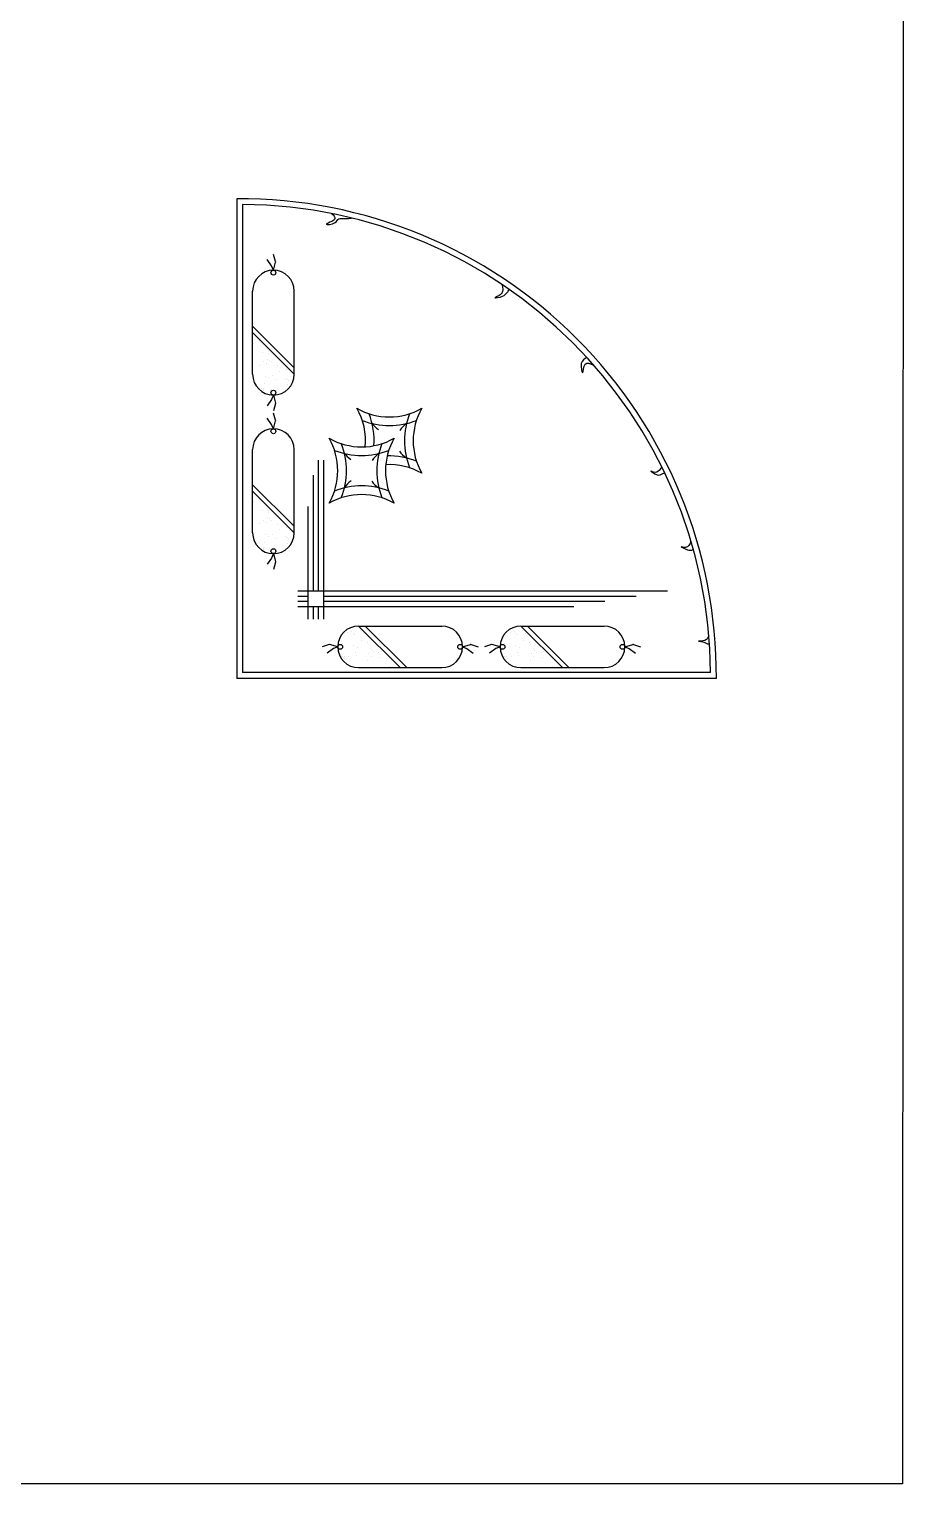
# Model space of a CAD drawing. Header units: metres. Extents: x 3586 to 7307, y 3108 to 6437.
# Drawn here: x 4052.806 to 4053.225, y 3257.717 to 3258.413 of the extents above; entities that cross this region are included whole.
import ezdxf

# ---------------------------------------------------------------- set-up
doc = ezdxf.new("R2010")
doc.units = ezdxf.units.M
doc.layers.add('FURNITURE', color=40, linetype='Continuous')

msp = doc.modelspace()

# ---------------------------------------------------------------- linework, layer by layer
for p, q in [((4053.224990888949, 3259.150260767304), (4053.224284685898, 3257.716713785777)), ((4053.224284685898, 3257.716713785777), (4051.049809386482, 3257.717034444014))]:
    msp.add_line(p, q)
at = {"layer": 'FURNITURE'}
for p, q in [((4052.905473195905, 3258.332125153104), (4052.905473195905, 3258.102426539685)), ((4052.908240266009, 3258.329356298429), (4052.908240266009, 3258.105193609788)), ((4052.913081967665, 3258.248070076042), (4052.913081967665, 3258.287915885536)), ((4052.933004872411, 3258.248070076042), (4052.933004872411, 3258.287915885536)), ((4052.913081967665, 3258.172129560252), (4052.913081967665, 3258.211975369746)), ((4052.933004872411, 3258.172129560252), (4052.933004872411, 3258.211975369746)), ((4052.963806863321, 3258.127500233983), (4053.003652672814, 3258.127500233983)), ((4053.041545022762, 3258.127500233983), (4053.081390832255, 3258.127500233983)), ((4052.963806863321, 3258.107577329236), (4053.003652672814, 3258.107577329236)), ((4053.041545022762, 3258.107577329236), (4053.081390832255, 3258.107577329236)), ((4053.135171809325, 3258.102426539685), (4052.905473195905, 3258.102426539685)), ((4053.132402954649, 3258.105193609788), (4052.908240266009, 3258.105193609788))]:
    msp.add_line(p, q, dxfattribs=at)
at = {"layer": 'FURNITURE', "color": 252}
for p, q in [((4052.922189542789, 3258.299964818073), (4052.920088507194, 3258.302970446979)), ((4052.924101284158, 3258.301999038867), (4052.923023336873, 3258.305395301391)), ((4052.923041106751, 3258.297877336835), (4052.924106161458, 3258.301747636637)), ((4052.923034166887, 3258.297877333612), (4052.922189542789, 3258.299964818073)), ((4052.933004872411, 3258.251200658498), (4052.913081967665, 3258.271123563244)), ((4052.933004872411, 3258.248070076042), (4052.913081967665, 3258.267992980789)), ((4052.913714184188, 3258.263036449335), (4052.913714184188, 3258.263036449335)), ((4052.916531751172, 3258.264078344518), (4052.916531751172, 3258.264078344518)), ((4052.920608761497, 3258.258961179291), (4052.920608761497, 3258.258961179291)), ((4052.91638393193, 3258.252489451534), (4052.91638393193, 3258.252489451534)), ((4052.917752099994, 3258.258629837489), (4052.917752099994, 3258.258629837489)), ((4052.918339645265, 3258.254073083691), (4052.918339645265, 3258.254073083691)), ((4052.91983151263, 3258.25305738801), (4052.91983151263, 3258.25305738801)), ((4052.920134899734, 3258.255361841856), (4052.920134899734, 3258.255361841856)), ((4052.920480600789, 3258.257828334335), (4052.920480600789, 3258.257828334335)), ((4052.921281537514, 3258.25477813232), (4052.921281537514, 3258.25477813232)), ((4052.9220292997, 3258.253962093089), (4052.9220292997, 3258.253962093089)), ((4052.924914582244, 3258.252210560273), (4052.924914582244, 3258.252210560273)), ((4052.913866356288, 3258.2453207766), (4052.913866356288, 3258.2453207766)), ((4052.919039816758, 3258.247043860832), (4052.919039816758, 3258.247043860832)), ((4052.920534919813, 3258.246502873068), (4052.920534919813, 3258.246502873068)), ((4052.922621472832, 3258.247351960715), (4052.922621472832, 3258.247351960715)), ((4052.923810869378, 3258.245484982111), (4052.923810869378, 3258.245484982111)), ((4052.926067215506, 3258.249555481244), (4052.926067215506, 3258.249555481244)), ((4052.929065570127, 3258.246223981807), (4052.929065570127, 3258.246223981807)), ((4052.929426087543, 3258.250497460821), (4052.929426087543, 3258.250497460821)), ((4052.929596653026, 3258.245703776074), (4052.929596653026, 3258.245703776074)), ((4052.930344415212, 3258.244887736844), (4052.930344415212, 3258.244887736844)), ((4052.930757089498, 3258.248975423489), (4052.930757089498, 3258.248975423489)), ((4052.917395793807, 3258.241469071431), (4052.917395793807, 3258.241469071431)), ((4052.918143555994, 3258.2406530322), (4052.918143555994, 3258.2406530322)), ((4052.91826256789, 3258.241140069551), (4052.91826256789, 3258.241140069551)), ((4052.918314590868, 3258.24028580554), (4052.918314590868, 3258.24028580554)), ((4052.918565954994, 3258.243444523397), (4052.918565954994, 3258.243444523397)), ((4052.923034166887, 3258.238108627967), (4052.922189542789, 3258.236021143505)), ((4052.923041106751, 3258.238108624743), (4052.924106161458, 3258.234238324941)), ((4052.92448376943, 3258.240252862885), (4052.92448376943, 3258.240252862885)), ((4052.929965393626, 3258.242961896311), (4052.929965393626, 3258.242961896311)), ((4052.922189542789, 3258.236021143505), (4052.920088507194, 3258.233015514599)), ((4052.924101284158, 3258.233986922712), (4052.923023336873, 3258.230590660187)), ((4052.922189542789, 3258.224024302283), (4052.920088507194, 3258.227029931189)), ((4052.923034166887, 3258.221936817822), (4052.922189542789, 3258.224024302283)), ((4052.924101284158, 3258.226058523077), (4052.923023336873, 3258.229454785601)), ((4052.923041106751, 3258.221936821045), (4052.924106161458, 3258.225807120847)), ((4052.933004872411, 3258.175260142707), (4052.913081967665, 3258.195183047454)), ((4052.933004872411, 3258.172129560252), (4052.913081967665, 3258.192052464999)), ((4052.913714184188, 3258.187095933545), (4052.913714184188, 3258.187095933545)), ((4052.916531751172, 3258.188137828728), (4052.916531751172, 3258.188137828728)), ((4052.917752099994, 3258.182689321699), (4052.917752099994, 3258.182689321699)), ((4052.920608761497, 3258.183020663501), (4052.920608761497, 3258.183020663501)), ((4052.91638393193, 3258.176548935744), (4052.91638393193, 3258.176548935744)), ((4052.918339645265, 3258.178132567901), (4052.918339645265, 3258.178132567901)), ((4052.91983151263, 3258.17711687222), (4052.91983151263, 3258.17711687222)), ((4052.920134899734, 3258.179421326066), (4052.920134899734, 3258.179421326066)), ((4052.920480600789, 3258.181887818545), (4052.920480600789, 3258.181887818545)), ((4052.921281537514, 3258.17883761653), (4052.921281537514, 3258.17883761653)), ((4052.9220292997, 3258.178021577299), (4052.9220292997, 3258.178021577299)), ((4052.924914582244, 3258.176270044483), (4052.924914582244, 3258.176270044483)), ((4052.913866356288, 3258.16938026081), (4052.913866356288, 3258.16938026081)), ((4052.919039816758, 3258.171103345042), (4052.919039816758, 3258.171103345042)), ((4052.920534919813, 3258.170562357278), (4052.920534919813, 3258.170562357278)), ((4052.922621472832, 3258.171411444925), (4052.922621472832, 3258.171411444925)), ((4052.923810869378, 3258.169544466321), (4052.923810869378, 3258.169544466321)), ((4052.926067215506, 3258.173614965453), (4052.926067215506, 3258.173614965453)), ((4052.929065570127, 3258.170283466017), (4052.929065570127, 3258.170283466017)), ((4052.929426087543, 3258.174556945031), (4052.929426087543, 3258.174556945031)), ((4052.929596653026, 3258.169763260285), (4052.929596653026, 3258.169763260285)), ((4052.930344415212, 3258.168947221054), (4052.930344415212, 3258.168947221054)), ((4052.930757089498, 3258.173034907699), (4052.930757089498, 3258.173034907699)), ((4052.917395793807, 3258.165528555641), (4052.917395793807, 3258.165528555641)), ((4052.918143555994, 3258.16471251641), (4052.918143555994, 3258.16471251641)), ((4052.91826256789, 3258.165199553761), (4052.91826256789, 3258.165199553761)), ((4052.918314590868, 3258.16434528975), (4052.918314590868, 3258.16434528975)), ((4052.918565954994, 3258.167504007607), (4052.918565954994, 3258.167504007607)), ((4052.923034166887, 3258.162168112176), (4052.922189542789, 3258.160080627715)), ((4052.923041106751, 3258.162168108953), (4052.924106161458, 3258.158297809151)), ((4052.92448376943, 3258.164312347095), (4052.92448376943, 3258.164312347095)), ((4052.929965393626, 3258.167021380521), (4052.929965393626, 3258.167021380521)), ((4052.922189542789, 3258.160080627715), (4052.920088507194, 3258.157074998809)), ((4052.924101284158, 3258.158046406922), (4052.923023336873, 3258.154650144397)), ((4052.963806863321, 3258.127500233983), (4052.983729768068, 3258.107577329236)), ((4052.966937445776, 3258.127500233983), (4052.986860350523, 3258.107577329236)), ((4053.041545022762, 3258.127500233983), (4053.061467927508, 3258.107577329236)), ((4053.044675605217, 3258.127500233983), (4053.064598509963, 3258.107577329236)), ((4052.95869868359, 3258.124460755198), (4052.95869868359, 3258.124460755198)), ((4052.960624524122, 3258.124839776783), (4052.960624524122, 3258.124839776783)), ((4052.961440563353, 3258.124092014597), (4052.961440563353, 3258.124092014597)), ((4052.961960769086, 3258.123560931698), (4052.961960769086, 3258.123560931698)), ((4052.964712210768, 3258.12525245107), (4052.964712210768, 3258.12525245107)), ((4052.965292268522, 3258.120562577077), (4052.965292268522, 3258.120562577077)), ((4052.9662342481, 3258.123921449114), (4052.9662342481, 3258.123921449114)), ((4053.03643684303, 3258.124460755198), (4053.03643684303, 3258.124460755198)), ((4053.038362683562, 3258.124839776783), (4053.038362683562, 3258.124839776783)), ((4053.039178722793, 3258.124092014597), (4053.039178722793, 3258.124092014597)), ((4053.039698928526, 3258.123560931698), (4053.039698928526, 3258.123560931698)), ((4053.042450370208, 3258.12525245107), (4053.042450370208, 3258.12525245107)), ((4053.043030427963, 3258.120562577077), (4053.043030427963, 3258.120562577077)), ((4053.04397240754, 3258.123921449114), (4053.04397240754, 3258.123921449114)), ((4052.94972370999, 3258.118596645729), (4052.946327447466, 3258.117518698444)), ((4052.951757930784, 3258.116684904361), (4052.948752301878, 3258.114583868765)), ((4052.953845412022, 3258.117536468322), (4052.94997511222, 3258.11860152303)), ((4052.953845415245, 3258.117529528458), (4052.951757930784, 3258.116684904361)), ((4052.955989650164, 3258.118979131001), (4052.955989650164, 3258.118979131001)), ((4052.956022592818, 3258.112809952439), (4052.956022592818, 3258.112809952439)), ((4052.956389819479, 3258.112638917565), (4052.956389819479, 3258.112638917565)), ((4052.95687685683, 3258.112757929461), (4052.95687685683, 3258.112757929461)), ((4052.959181310675, 3258.113061316566), (4052.959181310675, 3258.113061316566)), ((4052.961221769389, 3258.11830623095), (4052.961221769389, 3258.11830623095)), ((4052.962239660347, 3258.115030281384), (4052.962239660347, 3258.115030281384)), ((4052.962780648111, 3258.113535178329), (4052.962780648111, 3258.113535178329)), ((4052.963088747994, 3258.117116834403), (4052.963088747994, 3258.117116834403)), ((4052.967947347552, 3258.119409943815), (4052.967947347552, 3258.119409943815)), ((4052.968794175289, 3258.114326874201), (4052.968794175289, 3258.114326874201)), ((4052.969698880368, 3258.116524661271), (4052.969698880368, 3258.116524661271)), ((4052.96980987097, 3258.112835006836), (4052.96980987097, 3258.112835006836)), ((4052.970514919599, 3258.115776899085), (4052.970514919599, 3258.115776899085)), ((4052.971098629135, 3258.114630261305), (4052.971098629135, 3258.114630261305)), ((4052.973565121613, 3258.11497596236), (4052.973565121613, 3258.11497596236)), ((4052.97469796657, 3258.115104123068), (4052.97469796657, 3258.115104123068)), ((4053.01361412089, 3258.117529528458), (4053.015701605352, 3258.116684904361)), ((4053.013614124113, 3258.117536468322), (4053.017484423916, 3258.11860152303)), ((4053.015701605352, 3258.116684904361), (4053.018707234258, 3258.114583868765)), ((4053.017735826145, 3258.118596645729), (4053.02113208867, 3258.117518698444)), ((4053.02746186943, 3258.118596645729), (4053.024065606906, 3258.117518698444)), ((4053.029496090224, 3258.116684904361), (4053.026490461318, 3258.114583868765)), ((4053.031583571462, 3258.117536468322), (4053.02771327166, 3258.11860152303)), ((4053.031583574686, 3258.117529528458), (4053.029496090224, 3258.116684904361)), ((4053.033727809604, 3258.118979131001), (4053.033727809604, 3258.118979131001)), ((4053.033760752259, 3258.112809952439), (4053.033760752259, 3258.112809952439)), ((4053.03412797892, 3258.112638917565), (4053.03412797892, 3258.112638917565)), ((4053.03461501627, 3258.112757929461), (4053.03461501627, 3258.112757929461)), ((4053.036919470116, 3258.113061316566), (4053.036919470116, 3258.113061316566)), ((4053.03895992883, 3258.11830623095), (4053.03895992883, 3258.11830623095)), ((4053.039977819787, 3258.115030281384), (4053.039977819787, 3258.115030281384)), ((4053.040518807551, 3258.113535178329), (4053.040518807551, 3258.113535178329)), ((4053.040826907434, 3258.117116834403), (4053.040826907434, 3258.117116834403)), ((4053.045685506992, 3258.119409943815), (4053.045685506992, 3258.119409943815)), ((4053.046532334729, 3258.114326874201), (4053.046532334729, 3258.114326874201)), ((4053.047437039808, 3258.116524661271), (4053.047437039808, 3258.116524661271)), ((4053.04754803041, 3258.112835006836), (4053.04754803041, 3258.112835006836)), ((4053.048253079039, 3258.115776899085), (4053.048253079039, 3258.115776899085)), ((4053.048836788575, 3258.114630261305), (4053.048836788575, 3258.114630261305)), ((4053.051303281054, 3258.11497596236), (4053.051303281054, 3258.11497596236)), ((4053.05243612601, 3258.115104123068), (4053.05243612601, 3258.115104123068)), ((4053.091352280331, 3258.117529528458), (4053.093439764792, 3258.116684904361)), ((4053.091352283554, 3258.117536468322), (4053.095222583356, 3258.11860152303)), ((4053.093439764792, 3258.116684904361), (4053.096445393698, 3258.114583868765)), ((4053.095473985586, 3258.118596645729), (4053.09887024811, 3258.117518698444)), ((4052.95720585871, 3258.111891155379), (4052.95720585871, 3258.111891155379)), ((4052.961057563879, 3258.108361717859), (4052.961057563879, 3258.108361717859)), ((4052.968226238812, 3258.110879293501), (4052.968226238812, 3258.110879293501)), ((4052.974366624768, 3258.112247461565), (4052.974366624768, 3258.112247461565)), ((4052.978773236614, 3258.108209545759), (4052.978773236614, 3258.108209545759)), ((4052.979815131796, 3258.111027112743), (4052.979815131796, 3258.111027112743)), ((4053.03494401815, 3258.111891155379), (4053.03494401815, 3258.111891155379)), ((4053.038795723319, 3258.108361717859), (4053.038795723319, 3258.108361717859)), ((4053.045964398253, 3258.110879293501), (4053.045964398253, 3258.110879293501)), ((4053.052104784208, 3258.112247461565), (4053.052104784208, 3258.112247461565)), ((4053.056511396054, 3258.108209545759), (4053.056511396054, 3258.108209545759)), ((4053.057553291237, 3258.111027112743), (4053.057553291237, 3258.111027112743))]:
    msp.add_line(p, q, dxfattribs=at)
at = {"layer": 'FURNITURE', "color": 253}
for p, q in [((4052.94452774209, 3258.206914089295), (4052.94452774209, 3258.144341580445)), ((4052.947018105183, 3258.206914089295), (4052.947018105183, 3258.130831362042)), ((4052.942037378996, 3258.199692470564), (4052.942037378996, 3258.144341580445)), ((4052.939547015903, 3258.184750292004), (4052.939547015903, 3258.130831362042)), ((4052.934697032241, 3258.144341580445), (4053.11170876433, 3258.144341580445)), ((4052.934697032241, 3258.141851217351), (4052.939547015903, 3258.141851217351)), ((4052.947018105183, 3258.141851217351), (4053.09676658577, 3258.141851217351)), ((4052.934697032241, 3258.139360854258), (4052.939547015903, 3258.139360854258)), ((4052.934697032241, 3258.136870491164), (4053.06688222865, 3258.136870491164)), ((4052.942037378996, 3258.136870491164), (4052.942037378996, 3258.130831362042)), ((4052.94452774209, 3258.136870491164), (4052.94452774209, 3258.130831362042)), ((4052.947018105183, 3258.139360854258), (4053.08182440721, 3258.139360854258))]:
    msp.add_line(p, q, dxfattribs=at)
at = {"layer": 'FURNITURE', "color": 252, "const_width": 1.383535051856384e-06}
for points in [[(4052.911138025847, 3258.325922135681, 1), (4052.911142176452, 3258.325922135681, 1)], [(4052.915987518305, 3258.323155196982, 1), (4052.91599166891, 3258.323155196982, 1)], [(4052.918758681084, 3258.325230397048, 1), (4052.918762831689, 3258.325230397048, 1)], [(4052.920144245511, 3258.322463458348, 1), (4052.920148396116, 3258.322463458348, 1)], [(4052.924993737969, 3258.32384691978, 1), (4052.924997888574, 3258.32384691978, 1)], [(4052.927072101572, 3258.325922135681, 1), (4052.927076252177, 3258.325922135681, 1)], [(4052.933307192382, 3258.323155196982, 1), (4052.933311342988, 3258.323155196982, 1)], [(4052.938849484016, 3258.321771719714, 1), (4052.938853634621, 3258.321771719714, 1)], [(4052.94092784762, 3258.323155196982, 1), (4052.940931998225, 3258.323155196982, 1)], [(4052.945084540901, 3258.323155196982, 1), (4052.945088691506, 3258.323155196982, 1)], [(4052.910445226671, 3258.320388242447, 1), (4052.910449377276, 3258.320388242447, 1)], [(4052.911138025847, 3258.316929565114, 1), (4052.911142176452, 3258.316929565114, 1)], [(4052.915987518305, 3258.317621287913, 1), (4052.91599166891, 3258.317621287913, 1)], [(4052.920144245511, 3258.316929565114, 1), (4052.920148396116, 3258.316929565114, 1)], [(4052.927072101572, 3258.31900476518, 1), (4052.927076252177, 3258.31900476518, 1)], [(4052.927072101572, 3258.314854349213, 1), (4052.927076252177, 3258.314854349213, 1)], [(4052.929843264352, 3258.319696503814, 1), (4052.929847414957, 3258.319696503814, 1)], [(4052.936078321236, 3258.31900476518, 1), (4052.936082471841, 3258.31900476518, 1)], [(4052.938849484016, 3258.317621287913, 1), (4052.938853634621, 3258.317621287913, 1)], [(4052.94092784762, 3258.314854349213, 1), (4052.940931998225, 3258.314854349213, 1)], [(4052.951319631711, 3258.314854349213, 1), (4052.951323782316, 3258.314854349213, 1)], [(4052.961018650552, 3258.317621287913, 1), (4052.961022801157, 3258.317621287913, 1)], [(4052.913909154701, 3258.311395656045, 1), (4052.913913305306, 3258.311395656045, 1)], [(4052.918758681084, 3258.310012194613, 1), (4052.918762831689, 3258.310012194613, 1)], [(4052.920144245511, 3258.313470871946, 1), (4052.920148396116, 3258.313470871946, 1)], [(4052.922915408291, 3258.310703933247, 1), (4052.922919558896, 3258.310703933247, 1)], [(4052.927764900749, 3258.311395656045, 1), (4052.927769051354, 3258.311395656045, 1)], [(4052.932614393206, 3258.314162610579, 1), (4052.932618543811, 3258.314162610579, 1)], [(4052.94785570368, 3258.312779133312, 1), (4052.947859854286, 3258.312779133312, 1)], [(4052.911138025847, 3258.301019608211, 1), (4052.911142176452, 3258.301019608211, 1)], [(4052.913909154701, 3258.306553501445, 1), (4052.913913305306, 3258.306553501445, 1)], [(4052.990808438399, 3258.298944408145, 1), (4052.990812589004, 3258.298944408145, 1)], [(4053.048309718341, 3258.267124510174, 1), (4053.048313868946, 3258.267124510174, 1)], [(4053.027526116233, 3258.256748446504, 1), (4053.027530266838, 3258.256748446504, 1)], [(4053.062858229639, 3258.255364985072, 1), (4053.062862380244, 3258.255364985072, 1)], [(4053.060779866036, 3258.249139353205, 1), (4053.060784016641, 3258.249139353205, 1)], [(4053.071864449304, 3258.240146766803, 1), (4053.071868599909, 3258.240146766803, 1)], [(4053.058701502433, 3258.227003764434, 1), (4053.058705653038, 3258.227003764434, 1)], [(4053.088491324205, 3258.2263120258, 1), (4053.088495474811, 3258.2263120258, 1)], [(4053.094726415016, 3258.193800405031, 1), (4053.094730565621, 3258.193800405031, 1)], [(4053.126842869545, 3258.130221922429, 1), (4053.12684702015, 3258.130221922429, 1)], [(4053.128446237738, 3258.132423217055, 1), (4053.128450388343, 3258.132423217055, 1)], [(4053.122834432099, 3258.120216034889, 1), (4053.122838582704, 3258.120216034889, 1)], [(4053.123435699412, 3258.121616851544, 1), (4053.123439850017, 3258.121616851544, 1)], [(4053.126041168486, 3258.122817560582, 1), (4053.126045319091, 3258.122817560582, 1)], [(4053.127644536679, 3258.125419086276, 1), (4053.127648687284, 3258.125419086276, 1)], [(4053.130250005752, 3258.125619209727, 1), (4053.130254156357, 3258.125619209727, 1)], [(4053.105397747866, 3258.113412027561, 1), (4053.105401898471, 3258.113412027561, 1)], [(4053.114216289893, 3258.114012382081, 1), (4053.114220440498, 3258.114012382081, 1)], [(4053.117423060206, 3258.114012382081, 1), (4053.117427210811, 3258.114012382081, 1)], [(4053.118625560906, 3258.11821484788, 1), (4053.118629711511, 3258.11821484788, 1)], [(4053.121231063905, 3258.117214262293, 1), (4053.121235214511, 3258.117214262293, 1)], [(4053.125439901172, 3258.113812258629, 1), (4053.125444051777, 3258.113812258629, 1)], [(4053.127844970425, 3258.11741436991, 1), (4053.127849121031, 3258.11741436991, 1)], [(4053.128646637559, 3258.112611549591, 1), (4053.128650788164, 3258.112611549591, 1)], [(4053.096178372273, 3258.106407896783, 1), (4053.096182522878, 3258.106407896783, 1)], [(4053.096980073333, 3258.109209545927, 1), (4053.096984223938, 3258.109209545927, 1)], [(4053.099986375973, 3258.107808729273, 1), (4053.099990526578, 3258.107808729273, 1)], [(4053.102992712539, 3258.111410840553, 1), (4053.102996863145, 3258.111410840553, 1)], [(4053.104395646986, 3258.109409669379, 1), (4053.104399797592, 3258.109409669379, 1)], [(4053.107201549806, 3258.107808729273, 1), (4053.107205700411, 3258.107808729273, 1)], [(4053.110007452626, 3258.110210131514, 1), (4053.110011603231, 3258.110210131514, 1)], [(4053.112212088133, 3258.10740848237, 1), (4053.112216238738, 3258.10740848237, 1)], [(4053.113414622759, 3258.110610378417, 1), (4053.113418773364, 3258.110610378417, 1)], [(4053.116821792892, 3258.108609191408, 1), (4053.116825943497, 3258.108609191408, 1)], [(4053.118224727339, 3258.107208374754, 1), (4053.118228877944, 3258.107208374754, 1)], [(4053.119828095533, 3258.11241142614, 1), (4053.119832246138, 3258.11241142614, 1)], [(4053.121030630159, 3258.108208960341, 1), (4053.121034780764, 3258.108208960341, 1)], [(4053.124036966725, 3258.109009422476, 1), (4053.12404111733, 3258.109009422476, 1)], [(4053.128646637559, 3258.107608605821, 1), (4053.128650788164, 3258.107608605821, 1)], [(4053.129849172185, 3258.105807542263, 1), (4053.12985332279, 3258.105807542263, 1)]]:
    msp.add_lwpolyline(points, format="xyb", close=True, dxfattribs=at)
at = {"layer": 'FURNITURE', "const_width": 1.383535051856384e-06}
for points in [[(4052.943698976474, 3258.227003764434, 1), (4052.943703127079, 3258.227003764434, 1)], [(4052.953397995314, 3258.224928564368, 1), (4052.95340214592, 3258.224928564368, 1)], [(4052.939542249267, 3258.219394671135, 1), (4052.939546399872, 3258.219394671135, 1)]]:
    msp.add_lwpolyline(points, format="xyb", close=True, dxfattribs=at)
at = {"layer": 'FURNITURE', "color": 252}
for centre in [(4052.923041942082, 3258.296715190177), (4052.923041942082, 3258.239270771401), (4052.923041942082, 3258.220774674387), (4052.923041942082, 3258.163330255611), (4052.955007558679, 3258.117537303654), (4053.012451977456, 3258.117537303654), (4053.03274571812, 3258.117537303654), (4053.090190136896, 3258.117537303654)]:
    msp.add_circle(centre, 0.001162169443559297, dxfattribs=at)
at = {"layer": 'FURNITURE'}
for centre, radius, start, end in [((4052.906714549223, 3258.103667893002), 0.2284606326076385, 359.6886787208318, 90.31132127916821), ((4052.906714549223, 3258.103667893002), 0.2256935625039257, 0.3873296023255291, 89.61267039767448), ((4052.923043420038, 3258.287915885536), 0.009961452373365652, 0, 180), ((4052.923043420038, 3258.248070076042), 0.009961452373365652, 180, 0), ((4052.978552767087, 3258.258903926219), 0.03125924507788042, 240.1371656425918, 299.8628343574081), ((4052.935879357832, 3258.216230516963), 0.03125924507788141, 354.6994114925361, 29.8628343574082), ((4053.021226176343, 3258.216230516963), 0.03125924507787895, 150.1371656425919, 209.8628343574081), ((4052.978552767087, 3258.258903926219), 0.03540985023344957, 248.523015913987, 291.4769840860129), ((4052.935879357832, 3258.216230516963), 0.03540985023345056, 356.1642563393621, 21.47698408601298), ((4052.978972955808, 3258.230956248854), 0.0108184442045976, 214.2968358653042, 239.2085480193366), ((4052.99288301906, 3258.215527352406), 0.0108184442045976, 124.2968358653042, 149.2085480193367), ((4053.021226176343, 3258.216230516963), 0.03540985023344811, 158.5230159139871, 201.4769840860129), ((4052.923043420038, 3258.211975369746), 0.009961452373365652, 0, 180), ((4052.965287330313, 3258.244554783387), 0.03125924507788042, 240.1371656425918, 299.8628343574081), ((4052.922613921057, 3258.201881374132), 0.03125924507788141, 330.1371656425918, 29.8628343574082), ((4053.007960739569, 3258.201881374132), 0.03125924507787895, 150.1371656425919, 209.8628343574081), ((4052.965287330313, 3258.244554783387), 0.03540985023344957, 248.523015913987, 291.4769840860129), ((4052.922613921057, 3258.201881374132), 0.03540985023345056, 338.523015913987, 21.47698408601298), ((4052.965707519033, 3258.216607106023), 0.0108184442045976, 214.2968358653042, 239.2085480193366), ((4052.979617582285, 3258.201178209575), 0.0108184442045976, 124.2968358653042, 149.2085480193367), ((4053.007960739569, 3258.201881374132), 0.03540985023344811, 158.5230159139871, 201.4769840860129), ((4052.992325158226, 3258.217289682613), 0.0108184442045976, 214.2968358653042, 239.2085480193366), ((4052.978552767087, 3258.173557107707), 0.03125924507788591, 60.13716564259178, 93.14981475819079), ((4052.978552767087, 3258.173557107707), 0.03540985023345506, 68.52301591398701, 91.68496991536088), ((4052.966346495963, 3258.188108982993), 0.0108184442045976, 124.2968358653042, 149.2085480193367), ((4052.979059721451, 3258.202940539781), 0.0108184442045976, 214.2968358653042, 239.2085480193366), ((4052.965287330313, 3258.159207964876), 0.03125924507788591, 60.13716564259178, 119.8628343574082), ((4052.965287330313, 3258.159207964876), 0.03540985023345506, 68.52301591398701, 111.476984086013), ((4052.923043420038, 3258.172129560252), 0.009961452373365652, 180, 0), ((4052.963806863321, 3258.11753878161), 0.009961452373365652, 90, 270), ((4053.003652672814, 3258.11753878161), 0.009961452373365652, 270, 90), ((4053.041545022762, 3258.11753878161), 0.009961452373365652, 90, 270), ((4053.081390832255, 3258.11753878161), 0.009961452373365652, 270, 90)]:
    msp.add_arc(centre, radius, start, end, dxfattribs=at)
at = {"layer": 'FURNITURE', "color": 252}
for centre, start, end in [((4052.923679298004, 3258.301865103747), 344.613808634229, 17.6090330312927), ((4052.923679298004, 3258.234120857831), 342.3909669687073, 15.38619136577099), ((4052.923679298004, 3258.225924587957), 344.613808634229, 17.6090330312927), ((4052.923679298004, 3258.158180342041), 342.3909669687073, 15.38619136577099), ((4052.94985764511, 3258.118174659575), 74.613808634229, 107.6090330312927), ((4053.017601891026, 3258.118174659575), 72.3909669687073, 105.386191365771), ((4053.02759580455, 3258.118174659575), 74.613808634229, 107.6090330312927), ((4053.095340050466, 3258.118174659575), 72.3909669687073, 105.386191365771)]:
    msp.add_arc(centre, 0.0004427312165940178, start, end, dxfattribs=at)
at = {"layer": 'FURNITURE'}
for points in [[(4052.95103716856, 3258.324966536402), (4052.952504700368, 3258.322601540046), (4052.950985264654, 3258.321252979079), (4052.948284056915, 3258.319904433948), (4052.952673515249, 3258.320747270696), (4052.954361765845, 3258.322432960028), (4052.957400603347, 3258.322601540046), (4052.960502454181, 3258.322858324901)], [(4053.032359229945, 3258.291153888111), (4053.032107804092, 3258.286479257065), (4053.02906896659, 3258.28462500355), (4053.032783097545, 3258.285467840299), (4053.034977826712, 3258.287153529631), (4053.036021747386, 3258.288646898997)], [(4053.07315147996, 3258.256102574891), (4053.070501281746, 3258.253142930687), (4053.071176575199, 3258.248760135258), (4053.072358347223, 3258.252974366505), (4053.076449891286, 3258.252421036869)], [(4053.109001472943, 3258.20375577762), (4053.107352661237, 3258.201594435962), (4053.10431378981, 3258.20142587178), (4053.103807345164, 3258.201763000145), (4053.106846182666, 3258.19990874663), (4053.109547356479, 3258.200583019196), (4053.110356322416, 3258.200969549546)], [(4053.122982007024, 3258.168212225454), (4053.12035975289, 3258.165067804799), (4053.11833387253, 3258.165404933164), (4053.121372710033, 3258.164056388032), (4053.123398624318, 3258.16388782385), (4053.124166596484, 3258.164101255458)], [(4053.13158207681, 3258.122959839307), (4053.129650813742, 3258.120616265957), (4053.126644511101, 3258.120216034889), (4053.129650813742, 3258.11961568037), (4053.130853348368, 3258.119015325851), (4053.131880878593, 3258.119085683822)]]:
    msp.add_spline(points, degree=3, dxfattribs=at)

doc.saveas('drawing.dxf')
